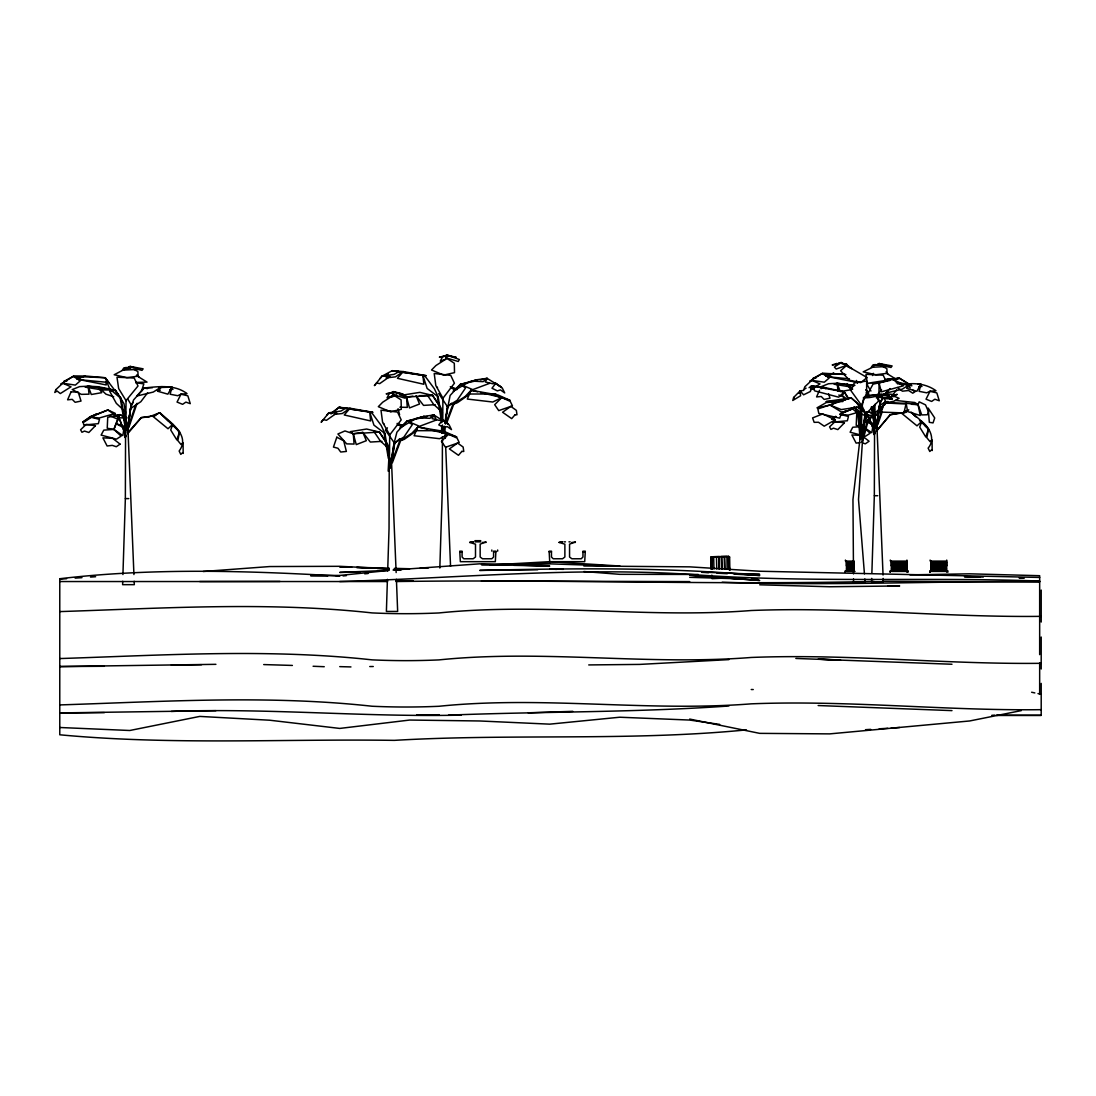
<?xml version="1.0" encoding="UTF-8"?>
<svg xmlns="http://www.w3.org/2000/svg" width="1096" height="1096" viewBox="0 0 1096 1096"><rect width="100%" height="100%" fill="white"/><g stroke="black" fill="none" stroke-linecap="round" stroke-linejoin="round"><path stroke-width="1.5" d="M441.661 432.934L441.674 426.111M441.674 422.7L442.305 412.178L440.893 407.739L432.578 395.396L419.837 392.354L403.588 394.957L406.506 397.081L409.493 407.945L419.549 404.013L416.069 395.697L423.549 405.397L435.18 404.684M442.291 432.619L442.291 425.81M442.291 420.7L442.305 412.178L433.564 404.301L427.084 394.752L432.578 395.396L438.496 404.479M122.93 574.537L125.355 498.598L125.588 425.495M442.428 436.715L442.25 491.967L439.825 568.016M442.442 433.372L442.469 425.001M871.868 573.345L874.334 495.707L874.581 422.604M389.423 462.827L389.71 434.824L382.586 422.179L380.983 410.178L397.547 412.069L401.191 419.891L389.779 434.852M442.702 421.22L442.921 398.163L435.811 385.518L434.208 373.503L450.757 375.394L454.415 383.23L443.003 398.19M861.004 432.057L861.305 405.726L866.621 393.053L866.662 381.052L854.236 382.942L851.017 390.765L861.771 405.698L861.456 432.03M874.951 404.356L874.677 426.097M122.725 581.291L122.615 584.661L134.315 584.661L134.192 581.291M387.422 579.332L386.395 611.445L397.656 611.445L396.41 579.332M387.683 570.893L389.039 528.642L389.258 458.32L391.382 458.32L396.149 572.578M871.704 578.4L871.608 581.77L883.308 581.77L883.171 578.4M127.684 427.892L131.068 405.054L133.219 402.479M128.04 425.988L131.164 404.78L127.725 398.999M876.197 428.262L880.061 402.164L883.239 398.437M876.307 428.002L880.157 401.89L876.718 396.122M444.195 426.303L444.017 431.399L444.798 426.44M444.716 423.001L450.127 395.464L460.361 384.367L477.418 379.682L487.09 378.353L501.557 387.272L495.776 383.353L492.597 383.737L485.336 381.983L487.09 378.353L480.404 379.86M445.305 423.125L447.305 406.465L457.155 400.314L465.526 387.998L460.361 384.367L453.182 391.217L469.129 381.888L477.418 379.682L473.308 381.161L483.13 381.655L487.09 378.353M127.068 430.824L130.602 408.548L133.548 399.985L144.179 387.998C158.495 386.532 174.689 384.258 187.005 393.615L180.991 394.218L177.689 395.711L170.14 394.231L171.962 387.121L158.893 387.532M127.437 432.687L130.602 408.548L140.85 401.698L147.618 392.765M876.06 427.933L879.595 405.657L882.527 397.095M876.183 431.386L879.595 405.657L885.993 401.369M390.847 466.019L394.629 443.332L399.698 438.784M390.683 467.156L394.629 443.332L385.504 430.249L387.422 427.837M445.373 421.412L447.839 406.671L451.648 403.246M865.429 412.617L862.675 429.262L865.895 412.781M848.838 398.848L844.276 391.916L823.438 387.231L811.533 385.902L810.396 391.491L803.587 394.82L800.135 390.888L793.641 397.451L792.764 400.478L800.587 395.766L800.135 390.888L803.724 390.395M135.575 368.585L141.987 370.366L143.138 368.831L130.082 366.42L114.203 374.736L126.821 377.64L134.205 378.093L138 385.998L126.054 400.561L125.684 428.988M878.156 363.899L877.965 364.776L879.54 364.9L879.074 363.53L878.156 363.899L886.87 368.653L887.089 373.311L875.8 374.75L865.977 374.339L867.648 385.682L870.936 391.012M447.743 407.109L438.729 393.574M917.681 384.34L920.955 384.244L919.119 391.341L926.668 392.82L929.983 391.327L935.998 390.724C927.846 384.819 917.558 382.929 907.68 383.929M862.1 440.291L867.662 419.713L885.554 403.355M141.384 391.423L143.864 383.86L135.671 382.696M135.822 404.506L128.136 427.139L128.835 427.522L137.082 403.273M884.815 401.629L877.115 424.248L877.828 424.632L882.225 411.699M884.417 405.232L885.513 401.999M872.539 375.558L873.293 373.311M874.074 423.631L864.963 420.727L862.895 426.536L852.77 427.235L850.112 432.208L865.443 436.263L870.114 433.263L862.895 426.536L856.209 425.317L856.716 414.439L861.25 413.439M445.483 424.097L452.854 404.438L465.156 396.505L471.102 390.272L498.009 394.985L510.051 400.328L490.844 394.135L495.967 393.985L468.992 394.012L471.102 390.272L477.568 391.806M446.73 423.001L453.525 404.849L452.854 404.438L457.594 402.602L468.239 395.135L471.102 390.272L467.307 399.054L492.775 402.026L501.79 397.56L510.27 401.41L512.462 405.849L498.735 410.616L494.68 404.698L501.79 397.56L480.788 392.574M867.018 416.206L862.895 426.536L871.827 432.728L873.06 425.097L864.963 420.727M865.607 419.234L866.881 416.247M819.493 390.286L816.575 396.93L821.233 396.478L824.124 399.424L830.001 398.19L828.617 393.724M799.025 393.341L800.135 390.888M866.402 396.286L873.046 384.162L890.062 380.435M171.962 387.121L167.852 394.163L157.632 391.231L161.92 386.559L153.303 392.053L136.712 396.053L144.179 387.998L152.358 387.737M920.955 384.244L916.845 391.272L906.625 388.34L910.899 383.669L902.282 389.162L885.705 393.163L889.966 388.559M887.856 401.424L885.02 402.944L879.663 412.028L903.953 412.945L906.159 403.246L918.051 404.63L921.722 414.932L927.422 414.74L928.476 411.726L928.148 408.068L934.71 417.96L933.038 422.905L929.326 422.316L928.476 411.726L925.517 404.876L919.174 401.821L918.051 404.63L920.256 415.494L907.598 411.562L906.159 403.246L885.02 402.944L875.814 415.288L867.662 419.713L868.402 420.028L862.415 442.181L861.662 441.866M889.842 398.807L896.597 389.875M382.052 376.161L394.135 374.366L398.848 371.626L392.204 370.695L426.207 375.681L403.273 371.571L392.204 370.695L382.052 376.161L374.38 385.628L376.586 382.956L379.682 383.641L389.971 376.394L382.052 376.161L380.23 378.147M878.307 393.697L881.554 389.724M884.664 394.697L887.856 391.108M127.383 433.071L141.288 417.617L155.879 415.48M127.698 433.715L141.288 417.617L148.933 416.932L159.797 412.713C169.633 421.96 190.992 435.112 179.141 451.031L180.799 454.388L182.648 452.621L183.155 453.429L183.101 442.825L181.059 444.538L177.853 440.633L179.511 431.906L159.797 412.713L152.796 416.288L168.017 428.742L172.771 424.33L170.716 430.016L176.84 439.934L179.511 431.906L177.662 430.303M327.005 414.809L328.841 412.822L340.925 411.041L345.624 408.287L338.979 407.37L330.828 413.562M430.536 415.781L433.879 415.028L429.92 418.33L420.083 417.823L424.207 416.357L415.918 418.562L399.958 427.892L407.15 421.042L419.535 426.303L436.386 420.001L433.879 415.028L432.112 418.645L439.373 420.398L442.565 420.015L448.346 423.947L433.879 415.028L424.207 416.357L407.15 421.042L396.916 432.139L394.08 443.127L390.203 467.937L394.08 443.127L403.945 436.989L412.302 424.673L408.438 421.946M124.108 369.147L125.698 367.489L130.547 367.79L130.082 366.42L139.959 369.297L122.368 370.16L123.848 367.886L130.547 367.79L124.725 369.393M872.306 367.078L874.69 364.598L879.54 364.9L872.841 365.009L871.361 367.283L888.938 366.406L879.074 363.53L892.13 365.941L890.98 367.475L882.965 365.242M331.047 413.822L338.979 407.37L350.062 408.246L372.983 412.343L338.979 407.37L369.695 412.11L372.161 413.288L381.148 425.412L384.943 433.495L389.08 458.224L388.354 458.388L384.216 433.674L384.943 433.495L373.928 425.125L369.695 412.11L370.667 420.946L344.213 414.973L350.062 408.246L342.267 413.521L334.417 414.384M385.408 375.86L388.121 373.791M833.453 418.768L835.947 416.932M809.067 387.71L811.533 385.902L844.276 391.916L848.304 398.766M835.755 416.288L831.659 419.247L835.673 416.713M876.307 397.862L878.951 395.999L879.074 382.984L892.199 379.12L899.474 378.243L911.858 385.765L903.2 384.395L892.199 379.12L903.255 385.847L881.348 391.82L879.074 382.984L867.936 383.216L899.474 378.243L910.886 385.463L906.913 384.367M806.081 388.121L803.793 389.601L804.834 386.751L811.766 380.339L824.329 382.203L829.22 377.983L822.315 373.448L812.684 378.654L815.945 378.01M810.643 389.834L820 383.929L811.766 380.339L809.862 381.134L822.315 373.448L844.03 373.969M821.055 388.696L823.438 387.231M82.406 377.38L84.844 375.955L105.243 377.75L121.108 398.601L125.396 424.111L124.656 424.358L120.355 398.862L121.108 398.601L109.655 388.916L105.243 377.75L73.322 376.339L63.691 381.545L66.952 380.901M841.194 413.384L856.894 407.082L841.249 413.535M907.392 410.534L901.789 413.398L917.01 425.851L921.763 421.453C929.696 427.632 935.792 439.167 928.134 448.141L929.792 451.497L931.641 449.73L932.148 450.538L932.093 439.934L930.052 441.647L926.846 437.742L928.49 429.015L925.01 425.632M873.594 366.79L863.196 371.845L875.8 374.75L883.198 375.216L885.719 380.476M841.385 412.987L845.728 411.014L841.618 412.781M391.135 397.341L396.766 394.889M901.022 412.836L890.267 414.726L876.69 430.824L890.267 414.726L906.433 412.274M904.132 411.63L908.79 409.822M76.734 378.983L84.844 375.955L73.322 376.339L60.883 384.025L62.773 383.23L75.35 385.093L80.227 380.874L73.322 376.339L82.31 379.983L108.668 382.463L105.243 377.75M489.597 383.34L472.76 389.628L460.361 384.367L477.061 380.613M825.726 376.092L828.425 375.092M831.138 374.079L833.837 373.065L827.74 376.613L855.25 382.066M851.099 397.807L817.849 408.959L818.808 413.384L839.7 418.165L841.824 412.247L830.11 405.095L816.972 407.863L826.302 402.533L837.714 401.684L851.099 397.807L861.346 406.602L841.262 409.575L830.11 405.095L837.714 401.684L826.261 401.533L851.099 397.807L856.565 402.67L861.812 410.151L860.018 412.397L861.319 433.564L860.538 411.986L853.866 407.027M837.029 363.393L832.207 364.927L836.536 364.502L841.276 362.529L867.1 377.558L860.703 382.641L849.386 380.189L840.618 370.749L846.646 365.365L836.193 369.037L834.371 367.05L841.276 362.529L839.152 362.954L846.318 364.338L851.77 368.653L847.783 366.763M485.994 541.849L480.158 544.178L480.158 557.015L482.5 558.768L491.83 558.768L493.584 557.015L493.584 551.178L495.913 551.178L495.324 561.673L460.334 561.673L459.745 551.178L462.087 551.178L462.087 557.015L463.827 558.768L473.171 558.768L475.5 557.015L475.5 544.178L469.663 542.424L473.239 541.849L469.663 542.424M575.386 541.849L569.55 544.178L569.55 557.015L571.879 558.768L581.209 558.768L582.962 557.015L582.962 551.178L585.291 551.178L584.716 561.673L549.713 561.673L489.967 565.015M832.823 422.152L847.345 420.768L848.455 416.507L839.687 414.178L848.249 415.11L864.333 410.521L858.374 407.781L867.895 414.617L875.115 433.701L868.936 417.206L859.072 413.041M114.258 416.055L119.793 414.672L125.958 417.412L126.602 427.002L115.984 423.618L113.902 429.427L103.778 430.125L101.12 435.098L116.45 439.154L121.122 436.153L113.902 429.427L107.23 428.207L107.723 417.329L119.793 414.672L127.068 417.919L117.313 417.795M866.018 412.48L868.786 411.781L873.416 413.836M893.199 379.695L899.474 378.243L886.993 379.161M407.15 421.042L427.193 416.535M864.265 412.781L868.786 411.781L876.047 415.028M1021.335 710.592L969.672 720.963L829.686 733.882L759.692 733.361L689.699 719.072M115.299 390.094L109.586 391.094L116.327 403.355L125.41 411.754L124.752 437.414L125.41 411.754L123.944 403.561L115.299 390.094L121.451 399.341M93.119 416.357L89.886 416.85L107.901 409.973L115.34 413.411L99.257 418.001L90.694 417.069L82.666 422.138L89.502 417.192L96.749 413.904L83.214 422.577L83.83 425.043L98.352 423.659L99.462 419.398L90.694 417.069L107.901 409.973L118.902 417.508L126.122 436.592L119.944 420.097L110.079 415.932M412.877 396.163L406.506 397.081L399.56 394.752M381.956 441.359L370.338 442.058L362.845 432.372L353.282 433.756L344.952 430.947L337.911 434.002L346.679 443.866L354.077 444.058L353.282 433.756L350.378 431.632L366.626 429.029L379.353 432.057L387.683 444.414L389.08 448.839L388.45 471.294L389.08 448.839L380.353 440.976L373.873 431.427L379.353 432.057L385.285 441.154M859.976 442.633L856.113 443.099L851.88 434.948L861.634 435.441L869.087 441.25L865.278 443.839L862.607 442.935M386.066 377.887L395.478 376.86L403.273 371.571L397.423 378.298L423.878 384.271L422.905 375.435L392.204 370.695M388.066 570.537L339.746 575.441L310.716 575.427M393.067 570.03L479.733 563.824L549.713 566.111L513.873 565.331M343.075 575.934L346.405 575.619M364.735 573.825L368.078 573.509M157.057 390.532L160.249 390.286M169.798 389.587L172.99 389.354M918.791 386.696L921.969 386.463M203.171 571.495L269.753 566.55L339.746 566.303L389.244 568.838M59.773 579.154L66.596 578.702M75.145 578.113L81.967 577.661M90.502 577.071L95.626 576.729M874.69 395.218L869.799 395.546L863.429 397.601C874.32 398.93 884.239 391.341 895.185 395.218L897.213 394.355L890.267 396.766L884.979 394.204L889.157 395.629M728.922 659.614L639.708 664.409L588.73 664.93M728.922 705.988C635.598 712.606 541.958 711.427 448.524 715.14M865.539 729.689L870.662 729.361M879.198 728.813L887.733 728.278M891.144 728.059L899.679 727.511M991.812 715.318L994.99 715.14M746.458 729.881C629.323 741.389 511.599 733.457 394.355 740.362C282.878 738.786 170.88 745.239 59.773 734.786L59.773 578.729C152.851 567.783 246.422 570.715 339.746 576.058L336.321 576.03M712.085 557.467L710.838 557.494L711.098 569.071L710.729 557.494L712.085 557.467L712.345 569.043M711.373 557.48L711.742 569.057M419.974 568.29L428.509 567.906M528.176 712.811L572.797 711.345M389.244 570.317L339.746 572.413L360.228 572.071M394.368 570.098L401.205 569.797M811.287 389.08L814.547 388.957M549.713 563.275L498.502 564.988L481.432 564.632L549.713 563.851L619.706 566.166L616.295 566.166M711.4 556.782L712.578 556.754L711.4 556.782L711.674 568.454M727.717 556.412L728.895 556.384L727.73 556.398M711.825 575.126L711.893 578.469L728.21 578.099M135.671 382.422L147.042 382.107L136.37 375.49M884.65 379.531L894.405 379.271M711.29 569.071L711.03 557.48L712.414 557.453M339.746 581.538C456.374 578.263 572.92 566.838 689.699 574.359C806.163 583.195 923.038 576.88 1039.666 581.044M728.922 568.673L728.662 557.083L726.936 557.124L727.1 568.714M727.251 557.111L729.566 557.069L728.402 557.097L728.676 568.673M728.58 557.083L729.635 557.056L729.868 570.304M215.912 664.327L59.773 666.56L104.38 666.272M215.912 710.688L59.773 712.921L104.38 712.633M720.99 556.549C742.622 556.097 697.96 557.056 719.305 556.604M710.729 557.494L711.482 557.467M725.031 578.154L711.893 578.469M59.773 611.595C163.852 608.253 268.191 601.499 372.051 612.911A738.896 738.896 0 0 0 438.962 612.952C542.917 602.279 647.133 618.719 751.24 610.513C847.975 606.677 944.478 617.541 1041.2 616.349M59.773 658.559C163.852 655.203 268.191 648.448 372.051 659.861A738.896 738.896 0 0 0 438.962 659.902C542.917 649.229 647.133 665.669 751.24 657.463C847.975 653.627 944.478 664.491 1041.2 663.313M373.257 666.519L369.749 666.546M59.773 704.92C163.852 701.577 268.191 694.823 372.051 706.235A738.896 738.896 0 0 0 438.962 706.276C542.917 695.59 647.133 712.044 751.24 703.838C847.975 700.002 944.478 710.866 1041.2 709.674M727.676 557.097L729.169 557.069M897.46 383.847L904.008 383.723M419.371 395.642L432.578 395.396L406.506 397.081L407.301 407.383L399.889 407.191M376.051 432.125L379.353 432.057L353.282 433.756L356.269 444.62L366.338 440.688L362.845 432.372M909.927 574.852L969.672 573.811L1039.666 575.701L1039.666 654.627M874.074 581.428C714.756 585.168 555.425 579.263 396.081 581.538M882.609 581.277L1039.666 581.866M201.568 664.71L171.305 665.053M537.766 569.728L479.733 570.4C573.071 568.262 666.601 567.098 759.692 575.523L734.087 574.112M171.305 711.427C268.013 707.879 364.557 717.318 461.265 715.113L458.073 715.099M583.867 565.988L689.699 566.851L759.692 571.235L1039.666 577.441M279.987 581.428L199.76 581.538M367.05 580.866L387.546 580.757M396.081 580.716L413.151 580.675M698.234 574.455L619.706 574.331L583.867 571.523M744.335 574.386L759.692 574.359L701.645 572.112M1039.666 581.538C933.806 581.086 827.973 585.976 722.141 582.236M874.334 495.707L877.773 495.707M125.355 498.598L128.794 498.598M474.911 540.684L480.747 540.684M474.911 541.849L480.747 541.849M564.303 541.849L565.468 541.849M568.961 541.849L570.139 541.849M482.418 542.424L485.994 542.424M559.056 542.424L562.618 541.849L559.056 542.424L564.878 544.178L564.878 557.015L562.549 558.768L553.22 558.768L551.466 557.015L551.466 551.178L549.137 551.178L549.713 561.673L619.706 566.002M571.811 542.424L575.386 542.424M459.745 551.768L462.087 551.768M493.584 551.768L495.913 551.768M549.137 551.768L551.466 551.768M582.962 551.768L585.291 551.768M846.386 561.111L854.195 561.111M891.295 561.111L906.913 561.111M931.107 561.111L946.725 561.111M854.195 561.947L846.386 561.947L846.386 560.768M846.386 562.604L854.195 562.604M891.295 562.604L906.913 562.604M931.107 562.604L946.725 562.604M854.195 563.454L846.386 563.454L846.386 562.275M846.386 564.111L854.195 564.111M891.295 564.111L906.913 564.111M931.107 564.111L946.725 564.111M846.386 564.947L854.195 564.947M891.295 564.947L906.913 564.947M931.107 564.947L946.725 564.947M846.386 565.139L846.961 566.81L846.386 563.769M891.295 565.139L891.884 566.81L891.295 563.769M906.913 565.139L906.913 566.81M931.107 565.139L931.107 566.81M946.725 565.139L946.149 566.81L946.725 563.769M846.386 565.605L854.195 565.605M891.295 565.605L906.913 565.605M931.107 565.605L946.725 565.605M846.386 566.454L854.195 566.454M891.295 566.454L906.913 566.454M931.107 566.454L946.725 566.454M846.386 567.111L854.195 567.111M891.295 567.111L906.913 567.111M931.107 567.111L946.725 567.111M846.386 567.947L854.195 567.947M891.295 567.947L906.913 567.947L906.913 563.769M946.725 567.947L931.107 567.947L931.107 563.769M846.386 568.605L854.195 568.605M891.295 568.605L906.913 568.605M931.107 568.605L946.725 568.605M846.386 569.454L854.195 569.454M891.295 569.454L906.913 569.454L906.913 568.276M946.725 569.454L931.107 569.454L931.107 568.276M846.386 570.112L854.195 570.112M891.295 570.112L906.913 570.112M931.107 570.112L946.725 570.112M846.386 570.947L854.195 570.947M891.295 570.947L906.913 570.947L906.913 569.769M946.725 570.947L931.107 570.947L931.107 569.769M846.824 571.413L855.017 571.413M891.733 571.413L908.105 571.413M929.915 571.413L946.286 571.413M59.773 581.538L387.546 581.538M826.261 401.533L842.947 401.547M689.699 581.606L481.432 581.017M1041.2 715.373L996.593 715.359L1041.2 715.373L1041.2 683.397M964.548 576.619L983.331 577.03M964.548 576.756L979.92 577.044L969.672 576.66M310.716 575.797L327.786 575.948M887.733 585.826L899.679 585.949L829.686 586.757L759.692 584.798M111.984 390.053L102.065 389.916L85.173 387.135L88.201 386.162L98.133 386.71L110.614 389.176M751.24 689.507L753.24 689.548M350.953 666.93L339.746 666.628M951.986 664.245L795.847 658.449M951.986 710.619L818.15 705.536M1022.595 578.126L1019.17 578.044L1024.294 578.14M351.693 567.194L339.746 566.879L346.569 567.166M356.817 567.331L389.244 568.208M394.368 568.345L409.74 568.755M263.711 664.573L292.385 665.436M689.699 577.318L713.606 578.058M717.017 578.154L744.335 579.003M751.157 579.209L757.994 579.428M563.371 569.345L549.713 568.865L556.549 569.399M313.1 666.258L324.252 666.711M356.817 567.605L372.174 568.276M377.298 568.495L389.244 569.002M394.368 569.221L397.78 569.372M59.773 727.497L129.766 730.498L199.76 716.414L269.753 720.223L339.746 728.429L409.74 720.045L479.733 720.976L549.713 724.155L619.706 717.222L689.699 720.058L719.702 724.401M845.838 374.49L822.315 373.448L831.302 377.106L849.427 378.805M885.02 402.944L906.488 404.04M911.447 404.287L918.051 404.63L914.804 402.506L895.514 400.424M394.368 569.098L401.205 569.454M400.314 426.481L402.136 426.577L397.081 423.44L403.04 425.577M701.645 572.317L708.482 572.687M717.017 573.167L727.265 573.729M711.893 576.866L689.699 575.195L759.692 580.469L725.552 577.893M868.005 415.069L873.101 415.548M896.213 382.723L904.063 383.531M884.664 379.805L887.938 380.271M854.127 385.737L837.18 383.271L828.521 383.737L821.205 386.683L825.726 388.614M111.915 389.601L88.201 386.162L79.542 386.628L72.213 389.573L81.323 394.355L89.023 394.163L88.365 387.765M839.152 362.954L846.756 364.132M456.868 389.025L450.607 388.011L456.909 389.655M403.643 425.7L397.396 424.673L402.109 425.919M851.058 387.039L834.152 384.244L837.18 383.271L854.921 385.367M144.179 387.998L147.398 388.628M78.761 379.504L106.257 384.956L105.846 382.079M1031.637 692.247L1034.83 692.919M1038.008 693.59L1041.2 694.261M889.034 395.752L881.444 394.053L869.799 395.546L863.648 398.04L862.182 406.232L865.95 414.658L862.278 438.482L865.539 414.206L878.513 401.122L876.321 395.108M427.577 429.235L417.891 426.933L411.932 433.18L399.629 441.113L391.71 462.279L392.382 462.69L400.314 441.524L399.629 441.113L404.369 439.277L415.028 431.797L417.891 426.933L444.784 431.66L456.84 436.989L437.633 430.797L442.757 430.66L415.768 430.687L417.891 426.933L414.096 435.729L439.565 438.701L448.565 434.221L457.059 438.085L459.238 442.51L445.524 447.278L441.455 441.373L448.565 434.221L430.81 430.002M386.669 410.411L391.149 411.575M129.164 366.79L132.369 367.681M113.683 396.752L105.915 394.149L98.133 386.71L101.764 392.669L91.297 394.505L88.708 387.559M450.292 386.765L456.251 388.902M838.783 395.04L845.126 397.519M133.52 369.174L137.877 371.544L138.096 376.202L126.821 377.64L116.984 377.23L118.656 388.559L126.136 400.794M886.691 373.407L894.692 378.38M451.566 387.546L455.347 389.902M897.487 387.559L902.433 391.19L908.598 390.505L912.749 393.176L914.845 391.93L912.543 389.875M851.359 407.863L858.634 414.014L860.963 438.811L860.182 438.948L857.853 414.137L858.634 414.014L854.222 407.137M866.278 392.491L868.813 394.642M905.639 383.696L910.242 387.82M912.324 413L921.763 421.453L919.708 427.125L925.832 437.044L928.49 429.015L919.558 420.343M872.128 406.767L874.389 408.863L873.731 434.523L873.813 405.589M159.797 412.713L168.209 420.878M852.688 389.135L847.126 383.833L850.743 389.779L840.29 391.615L837.18 383.271L838.015 391.272M911.105 412.082L915.749 416.603M920.38 421.111L922.695 423.371M912.475 413.274L916.023 416.809M436.701 386.806L437.537 387.669M383.477 423.481L384.326 424.344M886.061 371.818L887.966 374.147M137.082 374.709L138.973 377.038M845.413 399.643L842.454 395.546L844.276 391.916L838.659 397.177L814.725 390.875L811.533 385.902M866.155 389.71L868.512 393.313M866.018 389.902L868.607 393.944M856.442 380.449L857.538 383.23M793.641 397.451L794.025 398.423M398.067 408.712L399.602 414.768M873.471 417.042L874.964 422.974M873.375 417.535L874.882 423.481M126.725 428.837L124.108 418.439L126.643 429.344M871.978 406.876L874.389 421.22L873.635 421.467L871.224 407.123M864.443 573.866L858.51 499.516L863.278 429.194L861.1 429.194L852.962 499.516L853.496 573.866M864.84 578.935L865.114 582.319L853.551 582.319L853.524 578.935M874.951 414.535L875.594 424.111M876.786 422.604L883.047 575.03M127.794 425.495L133.931 574.537M444.812 426.673L445.319 438.386M445.688 446.757L450.552 566.331M729.402 567.002L729.47 570.304M724.703 557.179L724.977 568.769M724.264 557.193L724.525 568.783M721.99 557.248L722.25 568.838M721.25 557.261L721.51 568.851M719.058 557.316L719.332 568.906M718.77 557.316L719.031 568.906M716.483 557.371L716.743 568.961M713.688 557.426L713.948 569.016M711.879 557.467L712.14 569.057M1041.2 590.073L1041.2 622.049M1041.2 637.023L1041.2 668.998M1039.666 662.916L1039.666 694.385M947.917 570.838L947.917 572.153M946.725 560.07L946.725 561.947L931.107 561.947L931.107 560.768M946.725 562.275L946.725 563.454L931.107 563.454L931.107 562.275M946.725 571.276L946.725 572.222M930.134 560.07L930.134 560.974M930.134 571.276L930.134 572.222M929.915 570.838L929.915 572.153M908.105 570.838L908.105 572.153M906.913 560.07L906.913 561.947L891.295 561.947L891.295 560.768M906.913 562.275L906.913 563.454L891.295 563.454L891.295 562.275M906.913 571.276L906.913 572.222M890.322 560.07L890.322 560.974M890.322 571.276L890.322 572.222M890.103 570.838L890.103 572.153M845.413 560.07L845.413 560.974M845.413 571.276L845.413 572.222M845.194 570.838L845.194 572.153M497.666 550.014L497.666 551.178M491.83 550.014L491.83 551.178M392.697 394.492L392.519 395.889L382.682 402.232L378.312 406.685L390.436 411.767L401.3 409.315L401.081 399.876L392.697 394.492L393.587 391.642L403.081 394.053L394.464 392.519L386.162 393.834L394.026 392.08L392.519 395.889L387.066 397.78L389.368 393.464L393.587 391.642L406.15 396.177L405.041 398.163L392.697 394.492M445.921 357.817L445.743 359.214L435.907 365.557L431.523 370.01L443.661 375.106L454.511 372.64L454.306 363.214L445.921 357.817L446.798 354.981L456.292 357.392L447.689 355.844L439.373 357.159L447.25 355.419L445.743 359.214L440.291 361.105L442.579 356.789L446.798 354.981L459.361 359.502L458.251 361.502L445.921 357.817M124.081 427.988L122.834 435.605L113.902 429.427L119.793 414.672L115.984 423.618L124.081 427.988M336.828 437.194L333.458 447.086L337.938 448.25L340.719 452.031L346.377 451.442L343.706 440.839L336.828 437.194M55.841 389.642L54.8 392.491L57.102 391.012L60.321 393.56L71.007 386.82L62.773 383.23L55.841 389.642M71.089 391.847L67.582 399.821L72.24 399.369L75.145 402.3L81.022 401.068L78.241 392.135L71.089 391.847M180.991 394.218L177.045 402.081L182.621 404.328L185.868 402.109L190.266 403.643L187.841 395.793L180.991 394.218M929.983 391.327L926.038 399.191L931.614 401.437L934.847 399.218L939.258 400.752L936.833 392.902L929.983 391.327M442.565 420.015L438.77 424.906L444.127 427.55L447.25 426.577L451.484 429.605L449.155 424.892L442.565 420.015M495.776 383.353L491.981 388.231L497.351 390.875L500.461 389.902L504.708 392.93L502.365 388.217L495.776 383.353M322.169 421.056L321.155 422.303L323.375 419.631L326.471 420.302L336.746 413.055L328.841 412.822L322.169 421.056M461.854 451.388L458.484 455.306L449.374 448.922L457.607 443.058L463.142 447.045L463.772 451.47L461.854 451.388M515.079 414.726L511.695 418.631L502.585 412.26L510.818 406.383L516.367 410.37L516.983 414.795L515.079 414.726M95.448 425.714L88.831 432.482L84.502 431.07L81.94 432.276L80.597 429.755L86.214 424.371L95.448 425.714M844.441 422.823L837.823 429.591L833.494 428.18L830.932 429.385L829.576 426.865L835.207 421.481L844.441 422.823M883.76 394.313L879.321 397.451L885.047 397.355L892.144 398.958L890.267 396.766L894.939 396.533L899.076 398.314L894.021 401.163L885.965 402.794L884.472 398.656L892.144 398.958L883.76 394.313M120.094 444.14L116.286 446.73L112.285 445.373L107.12 445.99L102.887 437.838L112.641 438.332L120.094 444.14M835.207 419.795L824.219 426.18L818.479 422.261L814.164 422.344L812.588 417.919L822.699 413.932L835.207 419.795M438.153 396.834L437.441 396.999L441.578 421.727L442.291 421.549L438.153 396.834L434.372 388.738L425.385 376.627L422.905 375.435L427.139 388.45L438.153 396.834M438.962 714.729L416.658 715.154L438.962 714.729M840.454 659.956L818.15 659.176L840.454 660.052"/></g></svg>
